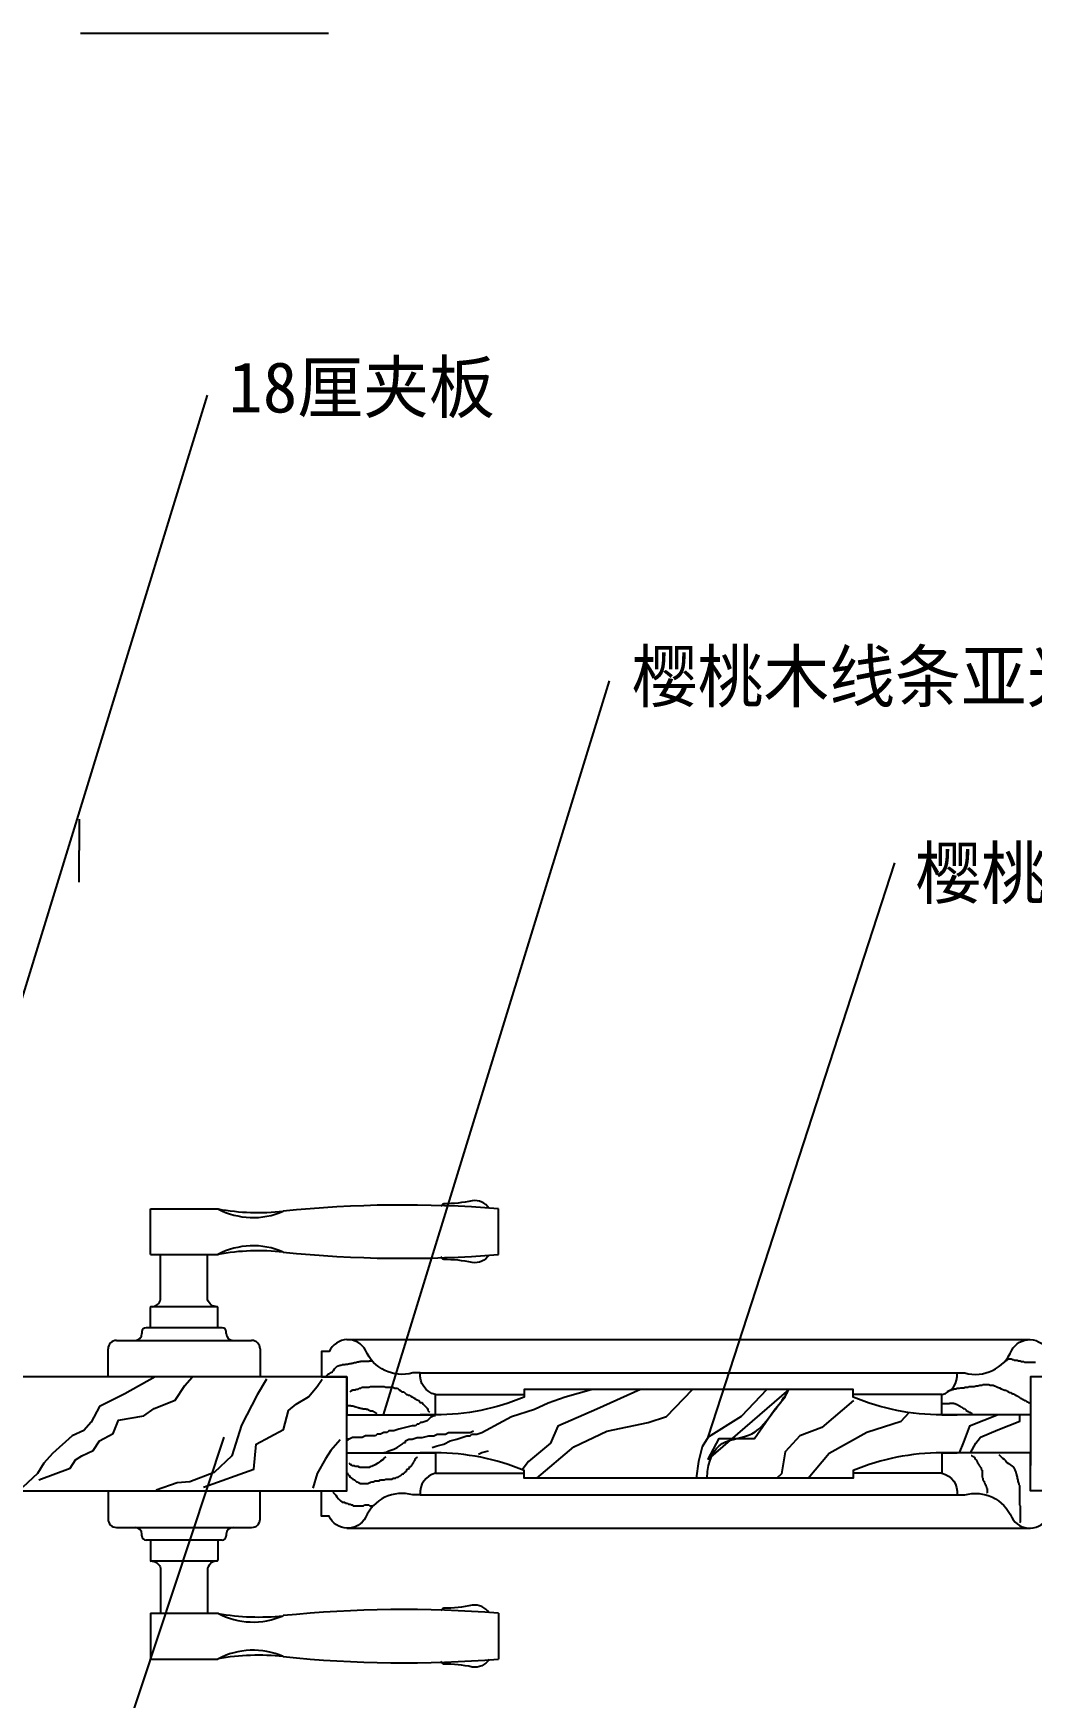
# Model space of a CAD drawing. Header units: metres. Extents: x 284 to 5327, y 183 to 6858.
# Drawn here: x 1397 to 2579, y 1490 to 3462 of the extents above; entities that cross this region are included whole.
import ezdxf

# ---------------------------------------------------------------- set-up
doc = ezdxf.new("R2010")
doc.units = ezdxf.units.M
for name, color, linetype in [('3', 3, 'Continuous'), ('4', 4, 'Continuous'), ('7', 7, 'Continuous'), ('BH', 3, 'Continuous'), ('DIM', 3, 'Continuous'), ('TEXT', 3, 'Continuous')]:
    doc.layers.add(name, color=color, linetype=linetype)
doc.dimstyles.get("Standard").update_dxf_attribs({"dimtxt": 2.5, "dimasz": 2.5, "dimexe": 1.25, "dimexo": 0.625, "dimtad": 1, "dimcen": 2.5, "dimazin": 3, "dimtfac": 1, "dimtmove": 0, "dimatfit": 3})

# ---------------------------------------------------------------- blocks, each defined once
blk = doc.blocks.new('*D11')
for p, q in [((1451.04, 2531.45), (1451.04, 2493.95)), ((1450.79, 2493.95), (1450.54, 2493.95)), ((1451.04, 2456.45), (1451.04, 2493.95)), ((1451.04, 2493.95), (1451.04, 2493.95)), ((1451.29, 2493.95), (1451.54, 2493.95))]:
    blk.add_line(p, q)
at = {"layer": 'Defpoints'}
for p in [(1451.04, 2531.45), (1451.04, 2493.95), (1451.04, 2456.45)]:
    blk.add_point(p, dxfattribs=at)
at = {"layer": 'DIM', "insert": (1451.04, 2495.075), "char_height": 1, "attachment_point": 5}
blk.add_mtext('25', dxfattribs=at)

msp = doc.modelspace()

# ---------------------------------------------------------------- linework, layer by layer
at = {"layer": '3'}
for p, q in [((1947.61, 2015.43), (1947.61, 2069.64)), ((1614.34, 1953.68), (1536.34, 1953.68)), ((1517.34, 1913.79), (1633.34, 1913.79)), ((1745.73, 1873.31), (1746.71, 1873.96)), ((1746.71, 1873.96), (1747.37, 1874.29)), ((1747.37, 1874.29), (1748.35, 1874.95)), ((1748.35, 1874.95), (1749.33, 1875.6)), ((1749.33, 1875.6), (1750.31, 1875.93)), ((1750.31, 1875.93), (1750.97, 1876.58)), ((1750.97, 1876.58), (1751.3, 1876.91)), ((1751.3, 1876.91), (1751.95, 1877.56)), ((1751.95, 1877.56), (1752.28, 1878.22)), ((1752.28, 1878.22), (1753.59, 1880.18)), ((1753.59, 1880.18), (1754.9, 1881.49)), ((1754.9, 1881.49), (1755.55, 1882.15)), ((1755.55, 1882.15), (1755.88, 1882.47)), ((1755.88, 1882.47), (1756.21, 1882.8)), ((1756.21, 1882.8), (1756.54, 1883.13)), ((1756.54, 1883.13), (1756.86, 1883.13)), ((1756.86, 1883.13), (1757.52, 1883.46)), ((1757.52, 1883.46), (1757.85, 1883.46)), ((1757.85, 1883.46), (1759.16, 1884.11)), ((1759.16, 1884.11), (1760.14, 1884.44)), ((1760.14, 1884.44), (1761.12, 1884.44)), ((1761.12, 1884.44), (1762.11, 1884.77)), ((1762.11, 1884.77), (1762.76, 1885.09)), ((1762.76, 1885.09), (1765.71, 1885.09)), ((1765.71, 1885.09), (1767.02, 1885.42)), ((1767.02, 1885.42), (1768, 1885.42)), ((1768, 1885.42), (1768.98, 1885.75)), ((1768.98, 1885.75), (1769.97, 1886.07)), ((1769.97, 1886.07), (1770.95, 1886.07)), ((1770.95, 1886.07), (1771.28, 1886.4)), ((1771.28, 1886.4), (1773.24, 1886.4)), ((1773.24, 1886.4), (1774.22, 1886.73)), ((1774.22, 1886.73), (1775.21, 1886.73)), ((1775.21, 1886.73), (1775.86, 1887.06)), ((1775.86, 1887.06), (1776.52, 1887.06)), ((1776.52, 1887.06), (1776.84, 1887.38)), ((1776.84, 1887.38), (1777.5, 1887.38)), ((1777.5, 1887.38), (1778.15, 1887.71)), ((1778.15, 1887.71), (1778.81, 1887.71)), ((1778.81, 1887.71), (1779.46, 1888.04)), ((1779.46, 1888.04), (1779.79, 1888.04)), ((1779.79, 1888.04), (1780.45, 1888.37)), ((1780.45, 1888.37), (1781.76, 1888.37)), ((1781.76, 1888.37), (1782.74, 1888.69)), ((1782.74, 1888.69), (1784.05, 1888.69)), ((1784.05, 1888.69), (1784.71, 1889.02)), ((1784.71, 1889.02), (1794.53, 1889.02)), ((1794.53, 1889.02), (1794.53, 1889.35)), ((1794.53, 1889.35), (1796.17, 1889.35)), ((1796.17, 1889.35), (1796.5, 1889.67)), ((1796.5, 1889.67), (1798.79, 1889.67)), ((1855.14, 1875.26), (2491.14, 1875.26)), ((2547.71, 1888.82), (2548.44, 1889.55)), ((2548.44, 1889.55), (2549.89, 1890.27)), ((2549.89, 1890.27), (2550.61, 1891)), ((2550.61, 1891), (2551.34, 1891)), ((2551.34, 1891), (2552.06, 1891.72)), ((2552.06, 1891.72), (2554.96, 1891.72)), ((2554.96, 1891.72), (2556.42, 1891)), ((2556.42, 1891), (2557.87, 1891)), ((2557.87, 1891), (2558.59, 1890.27)), ((2558.59, 1890.27), (2562.22, 1890.27)), ((2562.22, 1890.27), (2563.67, 1889.55)), ((2563.67, 1889.55), (2565.84, 1889.55)), ((2565.84, 1889.55), (2567.3, 1888.82)), ((2567.3, 1888.82), (2570.2, 1888.82)), ((2570.2, 1888.82), (2570.92, 1888.1)), ((2570.92, 1888.1), (2583.98, 1888.1)), ((1743.76, 1871.02), (1743.76, 1871.35)), ((1743.76, 1871.35), (1744.09, 1871.35)), ((1744.09, 1871.67), (1744.42, 1872)), ((1744.09, 1871.35), (1744.09, 1871.67)), ((1744.42, 1872), (1744.75, 1872.33)), ((1744.75, 1872.33), (1745.07, 1872.98)), ((1745.07, 1872.98), (1745.73, 1873.31)), ((1772.01, 1852.96), (1773.06, 1854.01)), ((1773.06, 1854.01), (1775.18, 1855.07)), ((1775.18, 1855.07), (1778.35, 1855.07)), ((1778.35, 1855.07), (1779.41, 1856.12)), ((1779.41, 1856.12), (1781.52, 1856.12)), ((1781.52, 1856.12), (1782.58, 1857.18)), ((1782.58, 1857.18), (1784.69, 1857.18)), ((1784.69, 1857.18), (1785.75, 1858.24)), ((1785.75, 1858.24), (1794.21, 1858.24)), ((1794.21, 1858.24), (1796.32, 1859.29)), ((1796.32, 1859.29), (1812.18, 1859.29)), ((1812.18, 1859.29), (1814.29, 1858.24)), ((1814.29, 1858.24), (1822.75, 1858.24)), ((1822.75, 1858.24), (1824.87, 1857.18)), ((1824.87, 1857.18), (1828.04, 1857.18)), ((1828.04, 1857.18), (1830.15, 1855.07)), ((1830.15, 1855.07), (1832.27, 1854.01)), ((1832.27, 1854.01), (1833.32, 1852.96)), ((2480.25, 1853.31), (2480.25, 1854.03)), ((2480.25, 1854.03), (2480.98, 1854.03)), ((2480.98, 1854.03), (2482.43, 1854.76)), ((2482.43, 1854.76), (2483.88, 1854.76)), ((2483.88, 1854.76), (2485.33, 1855.48)), ((2485.33, 1855.48), (2486.06, 1855.48)), ((2486.06, 1855.48), (2487.51, 1856.21)), ((2487.51, 1856.21), (2489.68, 1856.21)), ((2489.68, 1856.21), (2491.13, 1856.93)), ((2491.13, 1856.93), (2494.03, 1856.93)), ((2494.03, 1856.93), (2495.49, 1857.66)), ((2495.49, 1857.66), (2499.11, 1857.66)), ((2499.11, 1857.66), (2500.56, 1858.38)), ((2500.56, 1858.38), (2504.19, 1858.38)), ((2504.19, 1858.38), (2504.92, 1859.11)), ((2504.92, 1859.11), (2511.44, 1859.11)), ((2511.44, 1859.11), (2513.62, 1859.83)), ((2513.62, 1859.83), (2515.8, 1859.83)), ((2515.8, 1859.83), (2517.97, 1860.56)), ((2517.97, 1860.56), (2520.87, 1860.56)), ((2520.87, 1860.56), (2521.6, 1861.28)), ((2521.6, 1861.28), (2528.85, 1861.28)), ((2528.85, 1861.28), (2530.3, 1860.56)), ((2530.3, 1860.56), (2533.93, 1860.56)), ((2533.93, 1860.56), (2535.38, 1859.83)), ((2535.38, 1859.83), (2536.11, 1859.83)), ((2536.11, 1859.83), (2536.83, 1859.11)), ((2536.83, 1859.11), (2537.56, 1859.11)), ((2537.56, 1859.11), (2539.01, 1858.38)), ((2539.01, 1858.38), (2541.18, 1857.66)), ((2541.18, 1857.66), (2543.36, 1856.21)), ((2543.36, 1856.21), (2547.71, 1854.76)), ((2547.71, 1854.76), (2549.16, 1854.76)), ((2549.16, 1854.76), (2549.89, 1854.03)), ((2549.89, 1854.03), (2550.61, 1854.03)), ((2550.61, 1854.03), (2551.34, 1853.31)), ((1768.98, 1836.65), (1772.59, 1836.65)), ((1772.59, 1836.65), (1773.24, 1836.32)), ((1773.24, 1836.32), (1774.22, 1836.32)), ((1774.22, 1836.32), (1774.88, 1836)), ((1774.88, 1836), (1775.86, 1836)), ((1775.86, 1836), (1776.52, 1835.67)), ((1776.52, 1835.67), (1777.17, 1835.34)), ((1777.17, 1835.34), (1777.83, 1835.34)), ((1777.83, 1835.34), (1778.48, 1835.02)), ((1778.48, 1835.02), (1779.46, 1835.02)), ((1779.46, 1835.02), (1779.79, 1834.69)), ((1779.79, 1834.69), (1780.12, 1834.69)), ((1780.12, 1834.69), (1781.43, 1834.03)), ((1781.43, 1834.03), (1782.41, 1833.71)), ((1833.32, 1852.96), (1835.44, 1852.96)), ((1835.44, 1852.96), (1838.61, 1849.79)), ((1838.61, 1849.79), (1839.67, 1849.79)), ((1839.67, 1849.79), (1840.73, 1848.73)), ((1840.73, 1848.73), (1842.84, 1848.73)), ((1842.84, 1848.73), (1843.9, 1847.67)), ((1843.9, 1847.67), (1846.01, 1846.62)), ((1846.01, 1846.62), (1847.07, 1845.56)), ((1847.07, 1845.56), (1848.13, 1845.56)), ((1848.13, 1845.56), (1849.18, 1844.5)), ((1849.18, 1844.5), (1851.3, 1843.45)), ((1851.3, 1843.45), (1853.41, 1842.39)), ((1853.41, 1842.39), (1854.47, 1840.28)), ((1854.47, 1840.28), (1856.58, 1840.28)), ((1856.58, 1840.28), (1857.64, 1839.22)), ((1857.64, 1839.22), (1858.7, 1838.17)), ((1858.7, 1838.17), (1862.93, 1833.94)), ((1873.14, 1849.44), (1978.14, 1849.44)), ((2473.14, 1849.44), (2368.14, 1849.44)), ((2473.73, 1838.81), (2481.7, 1838.81)), ((2481.7, 1838.81), (2482.43, 1839.54)), ((2482.43, 1839.54), (2486.78, 1839.54)), ((2486.78, 1839.54), (2487.51, 1838.81)), ((2487.51, 1838.81), (2488.23, 1838.81)), ((2488.23, 1838.81), (2489.68, 1838.09)), ((2489.68, 1838.09), (2490.41, 1838.09)), ((2490.41, 1838.09), (2491.86, 1837.36)), ((2491.86, 1837.36), (2492.58, 1836.64)), ((2492.58, 1836.64), (2493.31, 1836.64)), ((2493.31, 1836.64), (2494.76, 1835.91)), ((2494.76, 1835.91), (2495.49, 1835.19)), ((2495.49, 1835.19), (2496.21, 1835.19)), ((2496.21, 1835.19), (2497.66, 1833.74)), ((2551.34, 1853.31), (2552.79, 1852.58)), ((2552.79, 1852.58), (2553.51, 1851.86)), ((2553.51, 1851.86), (2554.24, 1851.86)), ((2554.24, 1851.86), (2555.69, 1851.13)), ((2555.69, 1851.13), (2557.14, 1850.41)), ((2557.14, 1850.41), (2558.59, 1850.41)), ((2558.59, 1850.41), (2558.59, 1849.68)), ((2558.59, 1849.68), (2559.32, 1849.68)), ((2559.32, 1849.68), (2560.04, 1848.96)), ((2560.04, 1848.96), (2560.77, 1848.96)), ((2560.77, 1848.96), (2562.22, 1848.23)), ((2562.22, 1848.23), (2562.94, 1847.51)), ((2562.94, 1847.51), (2563.67, 1846.78)), ((2563.67, 1846.78), (2565.12, 1846.06)), ((2565.12, 1846.06), (2565.84, 1846.06)), ((2565.84, 1846.06), (2565.84, 1845.33)), ((2565.84, 1845.33), (2567.3, 1845.33)), ((2567.3, 1845.33), (2567.3, 1844.61)), ((2567.3, 1844.61), (2568.02, 1844.61)), ((2568.02, 1844.61), (2568.75, 1843.88)), ((2568.75, 1843.88), (2569.47, 1843.88)), ((2569.47, 1843.88), (2570.2, 1843.16)), ((2570.2, 1843.16), (2570.92, 1842.43)), ((2570.92, 1842.43), (2572.37, 1842.43)), ((2572.37, 1842.43), (2573.1, 1841.71)), ((2573.1, 1841.71), (2573.82, 1841.71)), ((2573.82, 1841.71), (2573.82, 1840.99)), ((2573.82, 1840.99), (2575.27, 1840.99)), ((2575.27, 1840.99), (2575.27, 1840.26)), ((2575.27, 1840.26), (2576, 1840.26)), ((2576, 1840.26), (2576.73, 1839.54)), ((2578.14, 1840.43), (2578.14, 1765.43)), ((1768.14, 1774.43), (1768.14, 1831.43)), ((1782.41, 1833.71), (1783.07, 1833.71)), ((1783.07, 1833.71), (1783.72, 1833.38)), ((1783.72, 1833.38), (1785.03, 1833.38)), ((1785.03, 1833.38), (1785.36, 1833.05)), ((1785.36, 1833.05), (1786.67, 1833.05)), ((1786.67, 1833.05), (1787.65, 1832.72)), ((1787.65, 1832.72), (1790.93, 1832.72)), ((1790.93, 1832.72), (1790.93, 1832.4)), ((1790.93, 1832.4), (1791.58, 1832.4)), ((1791.58, 1832.4), (1791.91, 1832.07)), ((1791.91, 1832.07), (1792.57, 1832.07)), ((1792.57, 1832.07), (1793.22, 1831.74)), ((1793.22, 1831.74), (1793.88, 1831.42)), ((1793.88, 1831.42), (1794.53, 1831.09)), ((1794.53, 1831.09), (1795.19, 1830.76)), ((1795.19, 1830.76), (1796.17, 1830.43)), ((1796.17, 1830.43), (1798.13, 1830.43)), ((1798.13, 1830.43), (1798.46, 1830.11)), ((1798.46, 1830.11), (1799.12, 1829.78)), ((1799.12, 1829.78), (1799.77, 1829.45)), ((1799.77, 1829.45), (1800.1, 1829.45)), ((1800.1, 1829.45), (1800.43, 1829.12)), ((1800.43, 1829.12), (1800.75, 1829.12)), ((1800.75, 1829.12), (1801.41, 1828.47)), ((1801.41, 1828.47), (1801.74, 1828.47)), ((1801.74, 1828.47), (1802.07, 1828.14)), ((1802.07, 1828.14), (1802.39, 1827.82)), ((1802.39, 1827.82), (1802.72, 1827.82)), ((1802.72, 1827.82), (1802.72, 1827.49)), ((1802.72, 1827.49), (1803.05, 1827.49)), ((1803.05, 1827.49), (1803.05, 1827.16)), ((1803.05, 1827.16), (1803.38, 1826.83)), ((1851.36, 1814.37), (1849.4, 1812.41)), ((1853.33, 1814.37), (1851.36, 1814.37)), ((1855.3, 1816.34), (1853.33, 1814.37)), ((1857.26, 1816.34), (1855.3, 1816.34)), ((1863.16, 1818.3), (1857.26, 1816.34)), ((1862.93, 1833.94), (1862.93, 1832.88)), ((1862.93, 1832.88), (1863.98, 1832.88)), ((1867.1, 1822.23), (1863.16, 1818.3)), ((1863.98, 1832.88), (1863.98, 1830.77)), ((1863.98, 1830.77), (1865.04, 1829.71)), ((1865.04, 1829.71), (1866.1, 1828.66)), ((1871.03, 1824.2), (1867.1, 1822.23)), ((1873, 1824.2), (1871.03, 1824.2)), ((2497.66, 1833.74), (2498.39, 1833.74)), ((2498.39, 1833.74), (2498.39, 1833.01)), ((2498.39, 1833.01), (2499.84, 1833.01)), ((2499.84, 1833.01), (2500.56, 1832.29)), ((2500.56, 1832.29), (2501.29, 1831.56)), ((2501.29, 1831.56), (2502.01, 1830.84)), ((2502.01, 1830.84), (2502.74, 1830.11)), ((2502.74, 1830.11), (2503.46, 1830.11)), ((2503.46, 1830.11), (2503.46, 1829.39)), ((2503.46, 1829.39), (2504.92, 1829.39)), ((2504.92, 1829.39), (2504.92, 1828.66)), ((2504.92, 1828.66), (2507.09, 1828.66)), ((2507.09, 1828.66), (2507.09, 1827.94)), ((2507.09, 1827.94), (2507.82, 1827.94)), ((2507.82, 1827.94), (2507.82, 1827.21)), ((2507.82, 1827.21), (2509.27, 1827.21)), ((1770.72, 1796.68), (1768.75, 1796.68)), ((1768.75, 1796.68), (1768.75, 1794.72)), ((1774.65, 1798.65), (1770.72, 1796.68)), ((1786.45, 1798.65), (1774.65, 1798.65)), ((1790.39, 1800.61), (1786.45, 1798.65)), ((1802.19, 1800.61), (1790.39, 1800.61)), ((1804.15, 1802.58), (1802.19, 1800.61)), ((1808.09, 1802.58), (1804.15, 1802.58)), ((1812.02, 1804.54), (1808.09, 1802.58)), ((1815.96, 1804.54), (1812.02, 1804.54)), ((1817.92, 1806.51), (1815.96, 1804.54)), ((1823.82, 1806.51), (1817.92, 1806.51)), ((1829.73, 1808.48), (1823.82, 1806.51)), ((1837.59, 1810.44), (1829.73, 1808.48)), ((1845.46, 1812.41), (1837.59, 1810.44)), ((1837.59, 1794.72), (1841.53, 1796.68)), ((1837.59, 1792.75), (1837.59, 1794.72)), ((1841.53, 1796.68), (1845.46, 1796.68)), ((1849.4, 1812.41), (1845.46, 1812.41)), ((1845.46, 1796.68), (1851.36, 1798.65)), ((1851.36, 1798.65), (1857.26, 1798.65)), ((1857.26, 1798.65), (1865.13, 1800.61)), ((1865.13, 1800.61), (1871.03, 1800.61)), ((1871.03, 1800.61), (1874.97, 1802.58)), ((1874.97, 1802.58), (1884.8, 1802.58)), ((1882.84, 1790.78), (1890.7, 1794.72)), ((1884.8, 1802.58), (1888.74, 1804.54)), ((1888.74, 1804.54), (1914.31, 1804.54)), ((1890.7, 1794.72), (1898.57, 1796.68)), ((1898.57, 1796.68), (1904.47, 1798.65)), ((1904.47, 1798.65), (1910.37, 1800.61)), ((1910.37, 1800.61), (1914.31, 1800.61)), ((1914.31, 1804.54), (1918.24, 1806.51)), ((1914.31, 1800.61), (1916.27, 1802.58)), ((1916.27, 1802.58), (1922.18, 1802.58)), ((1922.18, 1802.58), (1928.08, 1804.54)), ((1812.02, 1780.96), (1813.99, 1780.96)), ((1814.29, 1775.83), (1813.24, 1774.78)), ((1813.99, 1780.96), (1817.92, 1782.92)), ((1817.92, 1782.92), (1823.82, 1784.89)), ((1823.82, 1784.89), (1827.76, 1786.85)), ((1827.76, 1786.85), (1833.66, 1790.78)), ((1833.66, 1790.78), (1835.63, 1792.75)), ((1835.63, 1792.75), (1837.59, 1792.75)), ((1851.3, 1774.78), (1851.3, 1775.83)), ((1869.07, 1786.85), (1874.97, 1788.82)), ((1874.97, 1788.82), (1882.84, 1790.78)), ((1924.14, 1778.99), (1928.08, 1780.96)), ((1928.08, 1780.96), (1935.94, 1782.92)), ((2507.82, 1777.2), (2508.54, 1777.2)), ((2508.54, 1777.2), (2509.27, 1776.48)), ((2509.27, 1776.48), (2509.99, 1776.48)), ((2509.99, 1776.48), (2510.72, 1775.75)), ((2510.72, 1775.75), (2511.44, 1775.75)), ((2511.44, 1775.75), (2511.44, 1775.03)), ((2511.44, 1775.03), (2512.17, 1775.03)), ((2512.17, 1775.03), (2512.17, 1774.3)), ((2540.46, 1778.65), (2541.18, 1777.93)), ((2541.18, 1777.93), (2542.63, 1776.48)), ((2542.63, 1776.48), (2543.36, 1775.75)), ((2543.36, 1775.75), (2544.08, 1775.03)), ((2544.08, 1775.03), (2544.81, 1774.3)), ((1768.83, 1756.82), (1768.83, 1755.76)), ((1768.83, 1755.76), (1770.95, 1753.65)), ((1772.01, 1767.38), (1770.95, 1768.44)), ((1772.01, 1766.33), (1772.01, 1767.38)), ((1774.12, 1766.33), (1772.01, 1766.33)), ((1774.12, 1765.27), (1774.12, 1766.33)), ((1777.29, 1765.27), (1774.12, 1765.27)), ((1778.35, 1764.21), (1777.29, 1765.27)), ((1781.52, 1764.21), (1778.35, 1764.21)), ((1783.64, 1763.16), (1781.52, 1764.21)), ((1795.27, 1763.16), (1783.64, 1763.16)), ((1796.32, 1764.21), (1795.27, 1763.16)), ((1797.38, 1764.21), (1796.32, 1764.21)), ((1798.44, 1765.27), (1797.38, 1764.21)), ((1799.49, 1765.27), (1798.44, 1765.27)), ((1801.61, 1766.33), (1799.49, 1765.27)), ((1804.78, 1768.44), (1801.61, 1766.33)), ((1807.95, 1770.55), (1804.78, 1768.44)), ((1811.12, 1772.67), (1807.95, 1770.55)), ((1813.24, 1774.78), (1811.12, 1772.67)), ((1833.32, 1754.71), (1834.38, 1755.76)), ((1834.38, 1755.76), (1835.44, 1755.76)), ((1835.44, 1755.76), (1835.44, 1756.82)), ((1835.44, 1756.82), (1836.5, 1756.82)), ((1836.5, 1756.82), (1838.61, 1758.93)), ((1838.61, 1758.93), (1839.67, 1761.04)), ((1839.67, 1761.04), (1841.78, 1762.1)), ((1841.78, 1762.1), (1842.84, 1764.21)), ((1842.84, 1764.21), (1843.9, 1764.21)), ((1843.9, 1764.21), (1844.95, 1765.27)), ((1844.95, 1765.27), (1844.95, 1766.33)), ((1844.95, 1766.33), (1846.01, 1766.33)), ((1846.01, 1767.38), (1847.07, 1768.44)), ((1846.01, 1766.33), (1846.01, 1767.38)), ((1847.07, 1769.5), (1848.13, 1770.55)), ((1847.07, 1768.44), (1847.07, 1769.5)), ((1848.13, 1771.61), (1849.18, 1772.67)), ((1848.13, 1770.55), (1848.13, 1771.61)), ((1849.18, 1772.67), (1849.18, 1773.72)), ((1849.18, 1773.72), (1850.24, 1773.72)), ((1850.24, 1773.72), (1850.24, 1774.78)), ((1850.24, 1774.78), (1851.3, 1774.78)), ((1873.14, 1756.42), (1978.14, 1756.42)), ((2473.14, 1756.42), (2368.14, 1756.42)), ((2512.17, 1774.3), (2512.89, 1772.85)), ((2512.89, 1772.85), (2513.62, 1772.13)), ((2513.62, 1772.13), (2515.07, 1769.23)), ((2515.07, 1769.23), (2515.07, 1768.5)), ((2515.07, 1768.5), (2515.8, 1767.78)), ((2515.8, 1767.78), (2516.52, 1767.05)), ((2516.52, 1767.05), (2517.25, 1765.6)), ((2517.25, 1765.6), (2517.97, 1764.88)), ((2517.97, 1764.88), (2517.97, 1764.15)), ((2517.97, 1764.15), (2518.7, 1763.43)), ((2518.7, 1763.43), (2519.42, 1762.7)), ((2519.42, 1762.7), (2519.42, 1761.98)), ((2519.42, 1761.98), (2520.15, 1760.53)), ((2520.15, 1760.53), (2520.87, 1759.8)), ((2520.87, 1759.8), (2520.87, 1751.11)), ((2544.81, 1774.3), (2546.99, 1772.85)), ((2546.99, 1772.85), (2548.44, 1771.4)), ((2548.44, 1771.4), (2549.89, 1769.23)), ((2549.89, 1769.23), (2552.06, 1767.78)), ((2552.06, 1767.78), (2556.42, 1764.88)), ((2556.42, 1764.88), (2557.87, 1763.43)), ((2557.87, 1763.43), (2558.59, 1761.98)), ((2558.59, 1761.98), (2559.32, 1760.53)), ((2559.32, 1760.53), (2560.04, 1759.08)), ((2560.04, 1759.08), (2560.77, 1757.63)), ((2560.77, 1757.63), (2560.77, 1756.91)), ((2560.77, 1756.91), (2561.49, 1755.46)), ((2561.49, 1755.46), (2561.49, 1754.01)), ((1751.92, 1735.69), (1751.92, 1733.58)), ((1770.95, 1753.65), (1772.01, 1751.54)), ((1772.01, 1751.54), (1775.18, 1749.42)), ((1775.18, 1749.42), (1777.29, 1748.37)), ((1777.29, 1748.37), (1779.41, 1746.25)), ((1779.41, 1746.25), (1780.46, 1746.25)), ((1780.46, 1746.25), (1781.52, 1745.2)), ((1781.52, 1745.2), (1782.58, 1745.2)), ((1782.58, 1745.2), (1783.64, 1744.14)), ((1783.64, 1744.14), (1793.15, 1744.14)), ((1793.15, 1744.14), (1795.27, 1745.2)), ((1795.27, 1745.2), (1796.32, 1745.2)), ((1796.32, 1745.2), (1797.38, 1746.25)), ((1797.38, 1746.25), (1799.49, 1746.25)), ((1799.49, 1746.25), (1801.61, 1747.31)), ((1801.61, 1747.31), (1805.84, 1747.31)), ((1805.84, 1747.31), (1807.95, 1748.37)), ((1807.95, 1748.37), (1812.18, 1748.37)), ((1812.18, 1748.37), (1814.29, 1749.42)), ((1814.29, 1749.42), (1821.7, 1749.42)), ((1821.7, 1749.42), (1822.75, 1750.48)), ((1822.75, 1750.48), (1825.92, 1750.48)), ((1825.92, 1750.48), (1826.98, 1751.54)), ((1826.98, 1751.54), (1829.1, 1751.54)), ((1829.1, 1751.54), (1830.15, 1752.59)), ((1830.15, 1752.59), (1831.21, 1753.65)), ((1831.21, 1753.65), (1832.27, 1753.65)), ((1832.27, 1753.65), (1833.32, 1754.71)), ((2520.87, 1751.11), (2521.6, 1750.38)), ((2521.6, 1750.38), (2521.6, 1748.21)), ((2521.6, 1748.21), (2522.32, 1747.48)), ((2522.32, 1747.48), (2523.05, 1746.76)), ((2523.05, 1746.76), (2523.05, 1745.31)), ((2523.05, 1745.31), (2523.77, 1744.58)), ((2523.77, 1744.58), (2523.77, 1743.86)), ((2523.77, 1743.86), (2524.5, 1743.13)), ((2524.5, 1743.13), (2525.23, 1742.41)), ((2525.23, 1742.41), (2525.23, 1740.96)), ((2525.23, 1740.96), (2525.95, 1740.23)), ((2525.95, 1740.23), (2525.95, 1738.78)), ((2525.95, 1738.78), (2526.68, 1738.06)), ((2526.68, 1738.06), (2526.68, 1732.99)), ((2561.49, 1754.01), (2562.22, 1751.83)), ((2562.22, 1751.83), (2562.22, 1750.38)), ((2562.22, 1750.38), (2562.94, 1748.21)), ((2562.94, 1748.21), (2562.94, 1746.76)), ((2562.94, 1746.76), (2563.67, 1744.58)), ((2563.67, 1744.58), (2564.39, 1743.86)), ((2564.39, 1743.86), (2564.39, 1742.41)), ((2564.39, 1742.41), (2565.12, 1741.68)), ((2565.12, 1741.68), (2565.12, 1718.49)), ((1751.92, 1733.58), (1752.98, 1732.52)), ((1752.98, 1732.52), (1755.09, 1730.41)), ((1755.09, 1730.41), (1756.15, 1728.29)), ((1756.15, 1728.29), (1758.26, 1726.18)), ((1758.26, 1726.18), (1760.38, 1724.07)), ((1760.38, 1724.07), (1762.49, 1721.96)), ((1762.49, 1721.96), (1765.66, 1721.96)), ((1765.66, 1721.96), (1766.72, 1720.9)), ((1766.72, 1720.9), (1768.83, 1720.9)), ((1768.83, 1720.9), (1769.89, 1719.84)), ((1769.89, 1719.84), (1772.01, 1719.84)), ((1772.01, 1719.84), (1773.06, 1718.79)), ((1773.06, 1718.79), (1775.18, 1718.79)), ((1775.18, 1718.79), (1775.18, 1717.73)), ((1775.18, 1717.73), (1787.86, 1717.73)), ((1787.86, 1717.73), (1788.92, 1718.79)), ((1788.92, 1718.79), (1794.21, 1718.79)), ((1794.21, 1718.79), (1795.27, 1717.73)), ((1795.27, 1717.73), (1799.49, 1717.73)), ((1855.14, 1730.6), (2491.14, 1730.6)), ((2526.68, 1732.99), (2525.95, 1732.99)), ((2565.12, 1718.49), (2565.84, 1717.76)), ((2565.84, 1717.76), (2565.84, 1698.19)), ((2565.84, 1698.19), (2565.12, 1697.47)), ((1517.34, 1692.07), (1633.34, 1692.07)), ((1614.34, 1652.18), (1536.34, 1652.18)), ((1947.61, 1590.43), (1947.61, 1536.22))]:
    msp.add_line(p, q, dxfattribs=at)
for points in [[(1936.72, 2070.18, 0.29), (1916.62, 2079.18, -0.06), (1882.9, 2075.65, 0.21), (1879.5, 2072.53)], [(1936.72, 2014.89, -0.29), (1916.62, 2005.89, 0.06), (1882.9, 2009.43, -0.21), (1879.5, 2012.54)], [(1936.72, 1590.97, 0.29), (1916.62, 1599.97, -0.06), (1882.9, 1596.44, 0.21), (1879.5, 1593.32)], [(1936.72, 1535.68, -0.29), (1916.62, 1526.68, 0.06), (1882.9, 1530.22, -0.21), (1879.5, 1533.33)]]:
    msp.add_lwpolyline(points, format="xyb", dxfattribs=at)
for points in [[(1541.16, 1870.43), (1505.08, 1850.46), (1475.21, 1835.55), (1465.26, 1816.9), (1456.55, 1806.96), (1442.86, 1800.74), (1419.22, 1779.61), (1409.27, 1768.43), (1401.8, 1756), (1384.38, 1739.84)], [(1403.04, 1748.54), (1440.37, 1762.21), (1446.59, 1772.16), (1454.06, 1777.13), (1467.75, 1783.34), (1475.21, 1794.53), (1491.39, 1803.23), (1497.61, 1819.39), (1527.47, 1824.36), (1539.92, 1833.06), (1564.8, 1843), (1576, 1860.4), (1584.71, 1870.35)], [(1673.05, 1867.86), (1661.86, 1849.22), (1643.19, 1813.17), (1631.99, 1777.13), (1610.84, 1757.24), (1582.22, 1746.05), (1567.29, 1744.81), (1542.4, 1736.11)], [(1598.4, 1739.84), (1658.12, 1760.97), (1660.61, 1790.8), (1692.96, 1808.2), (1699.18, 1830.57), (1707.89, 1838.03), (1722.83, 1846.73), (1732.78, 1859.16), (1739, 1867.86)], [(1760.15, 1795.77), (1748.96, 1783.34), (1742.73, 1773.4), (1732.78, 1756), (1727.8, 1738.6)]]:
    msp.add_lwpolyline(points, dxfattribs=at)
for centre, radius, start, end in [((1792.46, 5265.03), 3254.18, 266.88, 266.89), ((1656.95, 1668.57), 88.53, 241.96, 293.82), ((1656.95, 1458.09), 88.53, 66.18, 118.04)]:
    msp.add_arc(centre, radius, start, end, dxfattribs=at)
at = {"layer": '4'}
for p, q in [((1768.14, 1870.43), (1378.14, 1870.43)), ((1768.14, 1735.43), (1768.14, 1870.43)), ((1378.14, 1735.43), (1768.14, 1735.43))]:
    msp.add_line(p, q, dxfattribs=at)
for points in [[(1855.14, 1825.43), (1855.14, 1825.43), (1873.14, 1825.43), (1855.14, 1825.43), (1873.14, 1825.43), (1873.14, 1849.44, -0.38), (1855.14, 1875.26), (1846.14, 1875.26, -0.38), (1790.4, 1901.96, 0.62), (1747.14, 1900.43), (1738.14, 1900.43), (1738.14, 1870.43), (1768.14, 1870.43), (1768.14, 1825.43)], [(2491.14, 1825.43), (2491.14, 1825.43), (2473.14, 1825.43), (2491.14, 1825.43), (2473.14, 1825.43), (2473.14, 1849.44, 0.38), (2491.14, 1875.26), (2500.14, 1875.26, 0.38), (2555.87, 1901.96, -0.62), (2599.14, 1900.43), (2608.14, 1900.43), (2608.14, 1870.43), (2578.14, 1870.43), (2578.14, 1825.43)], [(1855.14, 1780.43), (1855.14, 1780.43), (1873.14, 1780.43), (1855.14, 1780.43), (1873.14, 1780.43), (1873.14, 1756.42, 0.38), (1855.14, 1730.6), (1846.14, 1730.6, 0.38), (1790.4, 1703.91, -0.62), (1747.14, 1705.43), (1738.14, 1705.43), (1738.14, 1735.43), (1768.14, 1735.43), (1768.14, 1780.43)], [(2491.14, 1780.43), (2491.14, 1780.43), (2473.14, 1780.43), (2491.14, 1780.43), (2473.14, 1780.43), (2473.14, 1756.42, -0.38), (2491.14, 1730.6), (2500.14, 1730.6, -0.38), (2555.87, 1703.91, 0.62), (2599.14, 1705.43), (2608.14, 1705.43), (2608.14, 1735.43), (2578.14, 1735.43), (2578.14, 1780.43)]]:
    msp.add_lwpolyline(points, format="xyb", close=True, dxfattribs=at)
at = {"layer": '7'}
for p, q in [((1535.34, 2069.64), (1615.34, 2069.64)), ((1535.34, 2015.43), (1535.34, 2069.64)), ((1947.61, 2015.43), (1947.61, 2069.64)), ((1535.34, 2015.43), (1615.34, 2015.43)), ((1535.34, 1928.79), (1535.34, 1952.68)), ((1615.34, 1928.79), (1615.34, 1952.68)), ((1495.34, 1913.79), (1517.34, 1913.79)), ((1525.34, 1923.79), (1525.34, 1921.79)), ((1625.34, 1921.79), (1625.34, 1923.79)), ((1633.34, 1913.79), (1655.34, 1913.79)), ((1768.29, 1914.69), (2577.13, 1914.7)), ((1485.34, 1870.43), (1485.34, 1903.79)), ((1665.34, 1903.79), (1665.34, 1870.43)), ((1485.34, 1735.43), (1485.34, 1702.07)), ((1665.34, 1702.07), (1665.34, 1735.43)), ((1495.34, 1692.07), (1517.34, 1692.07)), ((1525.34, 1682.07), (1525.34, 1684.07)), ((1535.34, 1677.07), (1535.34, 1653.18)), ((1615.34, 1677.07), (1615.34, 1653.18)), ((1625.34, 1684.07), (1625.34, 1682.07)), ((1633.34, 1692.07), (1655.34, 1692.07)), ((1768.29, 1691.18), (2577.98, 1691.18)), ((1535.34, 1590.43), (1535.34, 1536.22)), ((1535.34, 1590.43), (1615.34, 1590.43)), ((1947.61, 1590.43), (1947.61, 1536.22)), ((1535.34, 1536.22), (1615.34, 1536.22))]:
    msp.add_line(p, q, dxfattribs=at)
for points in [[(1537.57, 1953.68, 0.31), (1547.48, 1962.07), (1547.48, 2015.45)], [(1614.64, 1953.64, -0.35), (1603.19, 1962.07), (1603.19, 2015.45)], [(2473.14, 1825.43, -0.1), (2368.14, 1846.43), (2368.14, 1855.43), (1978.14, 1855.43), (1978.14, 1846.43, -0.1), (1873.14, 1825.43)], [(2473.14, 1780.43, 0.1), (2368.14, 1759.43), (2368.14, 1750.43), (1978.14, 1750.43), (1978.14, 1759.43, 0.1), (1873.14, 1780.43)], [(1537.57, 1652.18, -0.31), (1547.48, 1643.79), (1547.48, 1590.41)], [(1614.64, 1652.23, 0.35), (1603.19, 1643.79), (1603.19, 1590.41)]]:
    msp.add_lwpolyline(points, format="xyb", dxfattribs=at)
for centre, radius, start, end in [((1835.65, 671.25), 1402.85, 85.42, 95.85), ((1656.95, 2147.78), 88.53, 241.96, 293.82), ((1656.95, 1937.3), 88.53, 66.18, 118.04), ((1835.65, 3413.82), 1402.85, 264.15, 274.58), ((1536.34, 1952.68), 1, 90, 180), ((1614.34, 1952.68), 1, 0, 90), ((1495.34, 1903.79), 10, 90, 180), ((1517.34, 1921.79), 8, 270, 0), ((1530.34, 1923.79), 5, 90, 180), ((1620.34, 1923.79), 5, 360, 90), ((1633.34, 1921.79), 8, 180, 270), ((1655.34, 1903.79), 10, 0, 90), ((1495.34, 1702.07), 10, 180, 270), ((1655.34, 1702.07), 10, 270, 0), ((1517.34, 1684.07), 8, 0, 90), ((1530.34, 1682.07), 5, 180, 270), ((1620.34, 1682.07), 5, 270, 0), ((1633.34, 1684.07), 8, 90, 180), ((1536.34, 1653.18), 1, 180, 270), ((1614.34, 1653.18), 1, 270, 0), ((1792.46, -1659.17), 3254.18, 93.11, 93.12), ((1663.32, 1855.7), 269.73, 259.84, 276.26), ((1835.65, 192.04), 1402.85, 85.42, 95.85), ((1663.32, 1270.95), 269.73, 83.74, 100.16), ((1835.65, 2934.61), 1402.85, 264.15, 274.58)]:
    msp.add_arc(centre, radius, start, end, dxfattribs=at)
at = {"layer": 'BH'}
for p, q in [((1620.34, 1928.79), (1530.34, 1928.79)), ((1620.34, 1677.07), (1530.34, 1677.07))]:
    msp.add_line(p, q, dxfattribs=at)
for centre, start, end in [((1663.32, 2334.91), 259.84, 276.26), ((1663.32, 1750.16), 83.74, 100.16)]:
    msp.add_arc(centre, 269.73, start, end, dxfattribs=at)
at = {"layer": 'DIM'}
for points in [[(1928.08, 1804.54), (1952.95, 1817.88), (1963.09, 1823.67), (1990.59, 1832.34), (2006.51, 1839.57), (2026.78, 1846.8), (2057.64, 1855.43)], [(2116.08, 1855.43), (2064.41, 1832.34), (2018.09, 1812.1), (2009.41, 1791.85), (1983.35, 1770.17), (1975.75, 1760.4)], [(1993.15, 1750.43), (2036.91, 1787.52), (2075.99, 1806.31), (2125.21, 1816.44), (2146.92, 1823.67), (2177.54, 1855.43)], [(2265.69, 1855.43), (2235.22, 1823.67), (2196.14, 1799.08), (2188.9, 1787.52), (2184.56, 1770.17), (2181.92, 1750.43)], [(2194.8, 1750.43), (2194.8, 1750.43), (2195.54, 1758.44), (2196.75, 1765.53), (2198.41, 1771.75), (2200.51, 1777.14), (2203.02, 1781.77), (2205.94, 1785.67), (2209.24, 1788.89), (2212.9, 1791.49), (2216.91, 1793.53), (2221.19, 1795.13), (2225.65, 1796.43), (2230.23, 1797.56), (2234.83, 1798.67), (2239.38, 1799.88), (2243.8, 1801.34), (2248, 1803.18), (2251.93, 1805.51), (2255.6, 1808.27), (2259.03, 1811.38), (2262.25, 1814.76), (2265.3, 1818.33), (2268.21, 1822.01), (2271, 1825.7), (2273.7, 1829.33), (2276.34, 1832.83), (2278.9, 1836.21), (2281.38, 1839.49), (2283.76, 1842.71), (2286.02, 1845.89), (2288.14, 1849.05), (2290.12, 1852.22), (2291.94, 1855.43), (2196.14, 1773.06), (2209.16, 1797.64), (2251.14, 1797.64), (2274.3, 1830.89), (2287.33, 1846.8), (2291.94, 1855.43)], [(2368.39, 1842.46), (2330.75, 1810.65), (2304.7, 1800.53), (2287.33, 1781.73), (2282.99, 1755.71), (2277.71, 1750.43)], [(2314.83, 1750.43), (2339.44, 1780.29), (2384.31, 1804.87), (2424.84, 1817.88), (2434.29, 1828.37)], [(2539.79, 1825.43), (2505.9, 1812.1), (2498.66, 1793.3), (2493.51, 1780.43)], [(2506.98, 1780.43), (2513.14, 1791.85), (2518.93, 1799.08), (2539.19, 1807.76), (2565.25, 1817.88), (2565.25, 1825.43)]]:
    msp.add_lwpolyline(points, dxfattribs=at)
at = {"layer": 'TEXT'}
msp.add_line((1452.38, 3462.37), (1746.26, 3462.37), dxfattribs=at)

# ---------------------------------------------------------------- texts
for s, p in [('18厘夹板', (1627.74, 3013.09)), ('樱桃木线条亚光清漆饰面', (2105.64, 2670.38)), ('樱桃木门板亚光清漆饰面', (2441.67, 2437.4))]:
    msp.add_text(s, height=60, dxfattribs=at).set_placement(p)

# ---------------------------------------------------------------- dimensions: what is measured, and where the dimension line sits
at = {"layer": 'DIM'}
dim = msp.add_linear_dim(base=(1451.04, 2493.95), p1=(1451.04, 2531.45), p2=(1451.04, 2456.45), text='25', dimstyle='Standard', dxfattribs=at)
dim.commit()
dim.dimension.update_dxf_attribs({"geometry": '*D11', "text_midpoint": (1451.04, 2495.075)})

# ---------------------------------------------------------------- leaders
for points in [[(1328.69, 2141.3), (1602.97, 3033.6)], [(1811.64, 1825.43), (2079.34, 2695.03)], [(2196.14, 1799.08), (2417.51, 2479.49)]]:
    msp.add_leader(points, dimstyle='Standard', dxfattribs=at)
at = {"layer": 'TEXT'}
msp.add_leader([(1622.28, 1799.18), (1332.12, 923.46)], dimstyle='Standard', dxfattribs=at)

doc.saveas('drawing.dxf')
